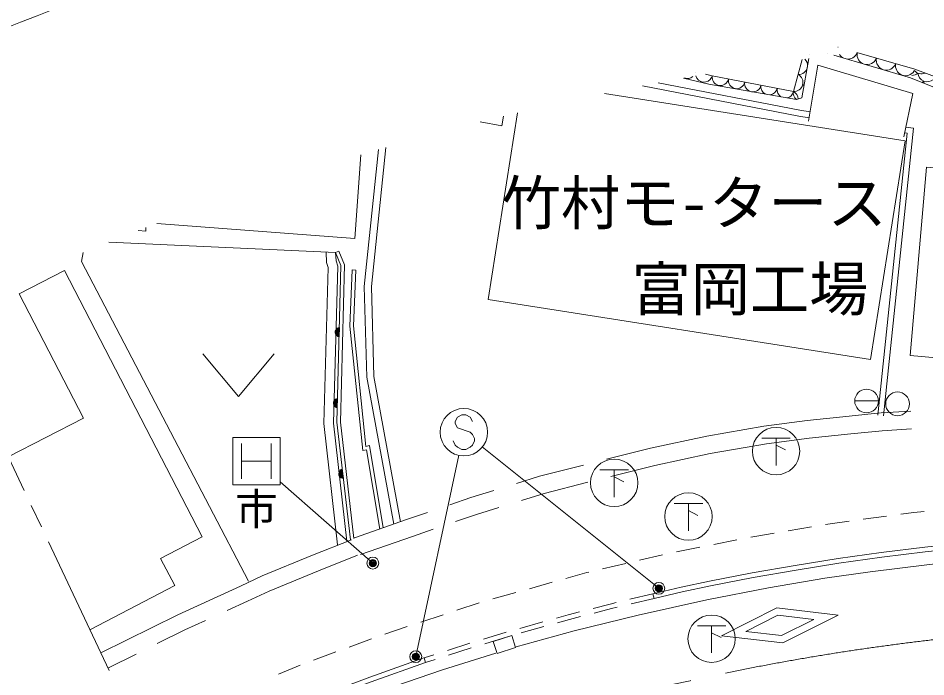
# Model space of a CAD drawing. Units: millimetres at full size, sheet at 1:1000; details may follow other scales. Extents: x 40000 to 680000, y 20000 to 380000.
# Drawn here: x 277984 to 316293, y 315236 to 343045 of the extents above; entities that cross this region are included whole.
import ezdxf
from ezdxf.enums import TextEntityAlignment as Align

# ---------------------------------------------------------------- set-up
doc = ezdxf.new("R2010")
doc.units = ezdxf.units.MM
doc.header["$LTSCALE"] = 1000
doc.header["$PDMODE"] = 32
doc.header["$PDSIZE"] = 500
doc.linetypes.add('CHAIN', pattern=[18.5, 12, -1.5, 3.5, -1.5])
for name, color, linetype, lineweight in [('M-BGD', 7, 'Continuous', 13), ('M-BGD-EXST', 7, 'Continuous', 13), ('M-BMK', 2, 'Continuous', 13), ('M-STR-HTXT', 7, 'Continuous', 13), ('M-STR-STRC', 7, 'Continuous', 13)]:
    doc.layers.add(name, color=color, linetype=linetype, lineweight=lineweight)
doc.layers.add('M-BMK-HTXT', color=7, linetype='Continuous')
doc.styles.add('ＭＳ ゴシック', font='')
doc.styles.get('ＭＳ ゴシック').set_extended_font_data('MS Gothic')

msp = doc.modelspace()

# ---------------------------------------------------------------- linework, layer by layer
at = {"layer": 'M-BGD'}
for p, q in [((311361, 341340), (311059, 339683)), ((315652, 340525), (312412, 341478)), ((315830, 340885), (313378, 341596)), ((311073, 341301), (310704, 339946)), ((311728, 341055), (311344, 338690)), ((315750, 339862), (311728, 341055)), ((307280, 340610), (306991, 340673)), ((310704, 339946), (307280, 340610)), ((319001, 339716), (315830, 340885)), ((310933, 338912), (304335, 340189)), ((310976, 339159), (304998, 340315)), ((307138, 340252), (306064, 340511)), ((310833, 339607), (307138, 340252)), ((318793, 339251), (315652, 340525)), ((315359, 338037), (315750, 339862)), ((311059, 339683), (310833, 339607)), ((310976, 339159), (311409, 339090)), ((297478, 338663), (298395, 338500)), ((298395, 338500), (298467, 338908)), ((311369, 338843), (310933, 338912)), ((314509, 326255), (315777, 338395)), ((315777, 338395), (315447, 338448)), ((314260, 326281), (315504, 338186)), ((315504, 338186), (315394, 338203)), ((293504, 337590), (292890, 331710)), ((292187, 333744), (292443, 337280)), ((293193, 337500), (292589, 331721)), ((283046, 334075), (283367, 334048)), ((283367, 334048), (283373, 334201)), ((283842, 334380), (292187, 333744)), ((281815, 333593), (291382, 333149)), ((280663, 332769), (280724, 333153)), ((291002, 332729), (290981, 333167)), ((291382, 333149), (291521, 333206)), ((291382, 333149), (291609, 332597)), ((291382, 333149), (291399, 332805)), ((291760, 332624), (291521, 333206)), ((284412, 325586), (280663, 332769)), ((291075, 332515), (291002, 332729)), ((291476, 332576), (291290, 325944)), ((291399, 332805), (291476, 332576)), ((291609, 332597), (291437, 325985)), ((291587, 325992), (291760, 332624)), ((279939, 332388), (278029, 331400)), ((285751, 321142), (279939, 332388)), ((290889, 325927), (291075, 332515)), ((291989, 330043), (292085, 332413)), ((292235, 332407), (292085, 332413)), ((292235, 332407), (292139, 330048)), ((278029, 331400), (280738, 326159)), ((292589, 331721), (292693, 327882)), ((292890, 331710), (292992, 327913)), ((291369, 329827), (291386, 329875)), ((291386, 329875), (291411, 329914)), ((291390, 329715), (291394, 329875)), ((291411, 329914), (291452, 329953)), ((291419, 329914), (291413, 329674)), ((291436, 329650), (291443, 329937)), ((291452, 329953), (291492, 329976)), ((291468, 329961), (291459, 329625)), ((291483, 329616), (291492, 329968)), ((291492, 329976), (291541, 329991)), ((291516, 329976), (291507, 329608)), ((291541, 329991), (291530, 329591)), ((292526, 324788), (291989, 330043)), ((292139, 330048), (292658, 324966)), ((291367, 329763), (291369, 329827)), ((291382, 329715), (291367, 329763)), ((291405, 329674), (291382, 329715)), ((291444, 329633), (291405, 329674)), ((291483, 329608), (291444, 329633)), ((291530, 329591), (291483, 329608)), ((285784, 328875), (287284, 327075)), ((287284, 327075), (288784, 328875)), ((293837, 321677), (292693, 327882)), ((294124, 321776), (292992, 327913)), ((291289, 326764), (291290, 326828)), ((291290, 326828), (291308, 326876)), ((291308, 326876), (291333, 326915)), ((291312, 326716), (291316, 326876)), ((291333, 326915), (291374, 326954)), ((291341, 326915), (291334, 326675)), ((291358, 326651), (291365, 326938)), ((291374, 326954), (291414, 326977)), ((291390, 326962), (291381, 326626)), ((291405, 326617), (291414, 326969)), ((291414, 326977), (291463, 326992)), ((291438, 326977), (291429, 326609)), ((291463, 326992), (291452, 326592)), ((313292, 326883), (314292, 326883)), ((291304, 326716), (291289, 326764)), ((291326, 326675), (291304, 326716)), ((291365, 326634), (291326, 326675)), ((291405, 326609), (291365, 326634)), ((291452, 326592), (291405, 326609)), ((314407, 326377), (315655, 326456)), ((280738, 326159), (277569, 324522)), ((309458, 325820), (311285, 326060)), ((311285, 326060), (313055, 326243)), ((313055, 326243), (314381, 326375)), ((291466, 320814), (290889, 325927)), ((291290, 325944), (291852, 320960)), ((291437, 325985), (292008, 321018)), ((292153, 321073), (291587, 325992)), ((307052, 325403), (309458, 325820)), ((313130, 325497), (314455, 325628)), ((314455, 325628), (315689, 325707)), ((287706, 319274), (284412, 325586)), ((287039, 323342), (287039, 325342)), ((287039, 325342), (289039, 325342)), ((289039, 325342), (289039, 323342)), ((304677, 324889), (307052, 325403)), ((309571, 325078), (311373, 325315)), ((311373, 325315), (313130, 325497)), ((287414, 325092), (287414, 323592)), ((288664, 325092), (288664, 323592)), ((292658, 324966), (292815, 324996)), ((292815, 324996), (293391, 321524)), ((302815, 324419), (304677, 324889)), ((307195, 324667), (309571, 325078)), ((292692, 324819), (292526, 324788)), ((293247, 321475), (292692, 324819)), ((304848, 324158), (307195, 324667)), ((287414, 324342), (288664, 324342)), ((299984, 323705), (301845, 324175)), ((303002, 323693), (304848, 324158)), ((291517, 323819), (291527, 323869)), ((291524, 323756), (291517, 323819)), ((291545, 323710), (291524, 323756)), ((291527, 323869), (291546, 323911)), ((291553, 323711), (291535, 323870)), ((291546, 323911), (291581, 323956)), ((291554, 323912), (291582, 323674)), ((291608, 323653), (291575, 323939)), ((291581, 323956), (291618, 323984)), ((291596, 323965), (291635, 323632)), ((291618, 323984), (291664, 324005)), ((291660, 323626), (291619, 323976)), ((291642, 323987), (291684, 323621)), ((291664, 324005), (291710, 323608)), ((289039, 323342), (287039, 323342)), ((291574, 323673), (291545, 323710)), ((291618, 323638), (291574, 323673)), ((291660, 323618), (291618, 323638)), ((291710, 323608), (291660, 323618)), ((299015, 323404), (299984, 323705)), ((300187, 322983), (302032, 323448)), ((297091, 322807), (298060, 323108)), ((299233, 322687), (300187, 322983)), ((296206, 322502), (297091, 322807)), ((297324, 322094), (298278, 322390)), ((315780, 322176), (316226, 322218)), ((292185, 321110), (294376, 321873)), ((294376, 321873), (295261, 322177)), ((296445, 321792), (297324, 322094)), ((312352, 321716), (313052, 321810)), ((313647, 321890), (314638, 322023)), ((315233, 322102), (315780, 322176)), ((294621, 321164), (295500, 321466)), ((310485, 321403), (311471, 321568)), ((312062, 321668), (312352, 321716)), ((283997, 320236), (285751, 321142)), ((292432, 320401), (294621, 321164)), ((308908, 321133), (309078, 321167)), ((309078, 321167), (309893, 321303)), ((305768, 320512), (306749, 320706)), ((307338, 320823), (308319, 321017)), ((290667, 319718), (292309, 320368)), ((304208, 320159), (305181, 320389)), ((283997, 320236), (284595, 319087)), ((302651, 319792), (303624, 320022)), ((288572, 318857), (290667, 319718)), ((301103, 319388), (301983, 319634)), ((301983, 319634), (302067, 319654)), ((299562, 318957), (300525, 319226)), ((281012, 317222), (284595, 319087)), ((287668, 318430), (288572, 318857)), ((298021, 318526), (298984, 318796)), ((304776, 318743), (303803, 318509)), ((286800, 318032), (287668, 318430)), ((296495, 318045), (297445, 318358)), ((303220, 318369), (302975, 318311)), ((304822, 318548), (303850, 318315)), ((301669, 317974), (301204, 317854)), ((302975, 318311), (302250, 318124)), ((303023, 318116), (302297, 317929)), ((303266, 318175), (303023, 318116)), ((285024, 317215), (285891, 317614)), ((294976, 317545), (295926, 317857)), ((301204, 317854), (300704, 317714)), ((301256, 317661), (300751, 317519)), ((301716, 317779), (301256, 317661)), ((283857, 316640), (285024, 317215)), ((293456, 317044), (294406, 317357)), ((300126, 317552), (299163, 317283)), ((300173, 317358), (299210, 317088)), ((291953, 316495), (292891, 316841)), ((298586, 317118), (297629, 316830)), ((298633, 316923), (297675, 316635)), ((297054, 316656), (296102, 316351)), ((297101, 316461), (296149, 316156)), ((281793, 315623), (282960, 316198)), ((290452, 315941), (291390, 316287)), ((295530, 316169), (295115, 316036)), ((288966, 315348), (289893, 315724)), ((295176, 315845), (295115, 316036)), ((295577, 315974), (295176, 315845)), ((281771, 315611), (281793, 315623))]:
    msp.add_line(p, q, dxfattribs=at)
for points in [[(302732, 339868), (315421, 337868), (313964, 328627)], [(313964, 328627), (297816, 331173), (299058, 339050)], [(320481, 321110), (319180, 320995), (317448, 320835), (316244, 320717), (314407, 320492), (312596, 320230), (310781, 319935), (308966, 319620), (307167, 319269), (305963, 319022), (304776, 318743)], [(281472, 316245), (284723, 317847), (287372, 319065), (288289, 319498), (290405, 320367), (292051, 321019)], [(320499, 320911), (319198, 320796), (317467, 320636), (316266, 320518), (314434, 320294), (312626, 320032), (310814, 319737), (309002, 319423), (307206, 319073), (306006, 318827), (304822, 318548), (304776, 318743)], [(295109, 316034), (292820, 315217), (290530, 314357), (288811, 313685), (286007, 312483), (284320, 311722), (283736, 311444)], [(295176, 315845), (292888, 315029), (290601, 314170), (288887, 313500), (286088, 312300), (284404, 311541), (283822, 311263)]]:
    msp.add_lwpolyline(points, dxfattribs=at)
for points in [[(316322, 336757), (323315, 336149), (322623, 328189), (315630, 328797)], [(298813, 316977), (298974, 316473), (298197, 316224), (298035, 316729)]]:
    msp.add_lwpolyline(points, close=True, dxfattribs=at)
for centre in [(313792, 326883), (315100, 326762)]:
    msp.add_circle(centre, 500, dxfattribs=at)
for centre, radius, start, end in [((312190, 341977), 424, 338.8522, 338.9142), ((313001, 341742), 424, 168.7811, 168.8391), ((311116, 341768), 382, 315.997, 316.0002), ((312190, 341977), 424, 263.9487, 263.985), ((313001, 341742), 424, 213.7255, 246.3118), ((313001, 341742), 424, 260.9171, 338.9142), ((313812, 341508), 424, 168.7811, 253.5461), ((313812, 341508), 424, 253.6828, 338.9142), ((314623, 341273), 424, 168.7811, 338.9142), ((310920, 341048), 382, 267.0046, 347.4148), ((310920, 341048), 382, 351.9259, 44.8727), ((315435, 341038), 424, 168.7811, 328.5689), ((306228, 340859), 361, 250.6109, 309.4514), ((306228, 340859), 361, 344.4818, 344.5012), ((306932, 340706), 361, 171.0676, 171.0905), ((306932, 340706), 361, 196.6849, 332.1999), ((306938, 340681), 349, 328.5226, 348.1784), ((307623, 340549), 349, 169.8565, 348.1784), ((310724, 340327), 382, 267.0046, 62.5343), ((315696, 341025), 398, 270.9984, 311.1236), ((316108, 341093), 398, 220.4394, 292.6207), ((316354, 340756), 398, 184.3335, 311.1236), ((308308, 340416), 349, 169.8565, 348.1784), ((308993, 340283), 349, 169.8565, 259.9669), ((308993, 340283), 349, 260.2283, 348.1784), ((309677, 340150), 349, 169.8565, 244.3152), ((311112, 340608), 382, 267.0046, 276.9792), ((310916, 339888), 382, 51.9922, 62.5343), ((315942, 340687), 398, 297.2521, 311.1236), ((316599, 340418), 398, 184.3335, 198.1366), ((309677, 340150), 349, 275.8799, 348.1784), ((310362, 340017), 349, 169.8565, 237.7067), ((310362, 340017), 349, 282.4885, 348.1784), ((311047, 339884), 349, 169.8565, 231.9521), ((310527, 339606), 382, 3.9371, 62.5343)]:
    msp.add_arc(centre, radius, start, end, dxfattribs=at)
at = {"layer": 'M-BGD-EXST'}
for p, q in [((309373, 325314), (310573, 325314)), ((309973, 325314), (309973, 324164)), ((309973, 325014), (310373, 324814)), ((302540, 323975), (303740, 323975)), ((303140, 323975), (303140, 322825)), ((303140, 323675), (303540, 323475)), ((305675, 322554), (306875, 322554)), ((306275, 322554), (306275, 321404)), ((306275, 322254), (306675, 322054)), ((306650, 317393), (307850, 317393)), ((307250, 317393), (307250, 316243)), ((307250, 317093), (307650, 316893))]:
    msp.add_line(p, q, dxfattribs=at)
for centre in [(309973, 324764), (303140, 323425), (306275, 322004), (307250, 316843)]:
    msp.add_circle(centre, 1000, dxfattribs=at)
at = {"layer": 'M-BMK'}
for p, q in [((278238, 323103), (275679, 328530)), ((278963, 321566), (278537, 322470)), ((281821, 315506), (279262, 320933))]:
    msp.add_line(p, q, dxfattribs=at)
at = {"layer": 'M-BMK', "linetype": 'CHAIN'}
msp.add_arc((328056, 217460), 100000, 94.78664, 115.24705, dxfattribs=at)
at = {"layer": 'M-STR-HTXT'}
for p, q in [((305025, 318973), (297572, 324942)), ((294766, 316088), (296585, 324588)), ((292953, 320037), (289041, 323465))]:
    msp.add_line(p, q, dxfattribs=at)
for centre, radius in [((292953, 320037), 150), ((292953, 320037), 120), ((292953, 320037), 90), ((292953, 320037), 60), ((292953, 320037), 30), ((292953, 320037), 20), ((305025, 318973), 150), ((305025, 318973), 120), ((305025, 318973), 90), ((305025, 318973), 60), ((305025, 318973), 30), ((305025, 318973), 20), ((294766, 316088), 150), ((294766, 316088), 120), ((294766, 316088), 90), ((294766, 316088), 60), ((294766, 316088), 30), ((294766, 316088), 20)]:
    msp.add_circle(centre, radius, dxfattribs=at)
msp.add_arc((328056, 217460), 135000, 94.78664, 115.24705, dxfattribs=at)
for p in [(292953, 320037), (305025, 318973), (294766, 316088)]:
    msp.add_point(p, dxfattribs=at)
at = {"layer": 'M-STR-STRC'}
for p, q in [((296522, 326201), (296431, 326020)), ((296431, 326020), (296431, 325929)), ((296704, 326292), (296522, 326201)), ((296885, 326292), (296704, 326292)), ((297067, 326201), (296885, 326292)), ((297158, 326020), (297067, 326201)), ((296431, 325929), (296522, 325747)), ((296522, 325747), (297067, 325565)), ((297067, 325565), (297158, 325474)), ((297158, 325474), (297249, 325292)), ((297249, 325292), (297249, 325201)), ((296431, 325020), (296340, 325201)), ((296522, 324929), (296431, 325020)), ((296704, 324838), (296522, 324929)), ((297067, 324929), (296885, 324838)), ((297158, 325020), (297067, 324929)), ((297249, 325201), (297158, 325020)), ((296885, 324838), (296704, 324838))]:
    msp.add_line(p, q, dxfattribs=at)
for points in [[(299008, 316500), (301455, 317177), (304153, 317846), (307055, 318485), (309650, 318994), (312031, 319396), (313949, 319672), (316447, 319983), (318389, 320203)], [(312590, 317846), (309997, 318147), (307667, 316970)], [(312590, 317846), (310260, 316670), (307667, 316970)], [(284042, 310796), (284829, 311169), (286790, 312049), (288769, 312876), (291427, 313939), (293875, 314840), (295892, 315535), (298138, 316236)]]:
    msp.add_lwpolyline(points, dxfattribs=at)
msp.add_lwpolyline([(311562, 317663), (310052, 317838), (308695, 317153), (310205, 316978)], close=True, dxfattribs=at)
msp.add_circle((296794, 325565), 1000, dxfattribs=at)

# ---------------------------------------------------------------- texts
at = {"layer": 'M-BMK-HTXT', "style": 'ＭＳ ゴシック'}
for s, height, p in [('竹村モ-タース', 1833, (306515, 333779)), ('富岡工場', 1833, (308871, 330144)), ('市', 1320, (288039, 321261))]:
    msp.add_text(s, height=height, dxfattribs=at).set_placement(p, align=Align.BOTTOM_CENTER)

doc.saveas('drawing.dxf')
